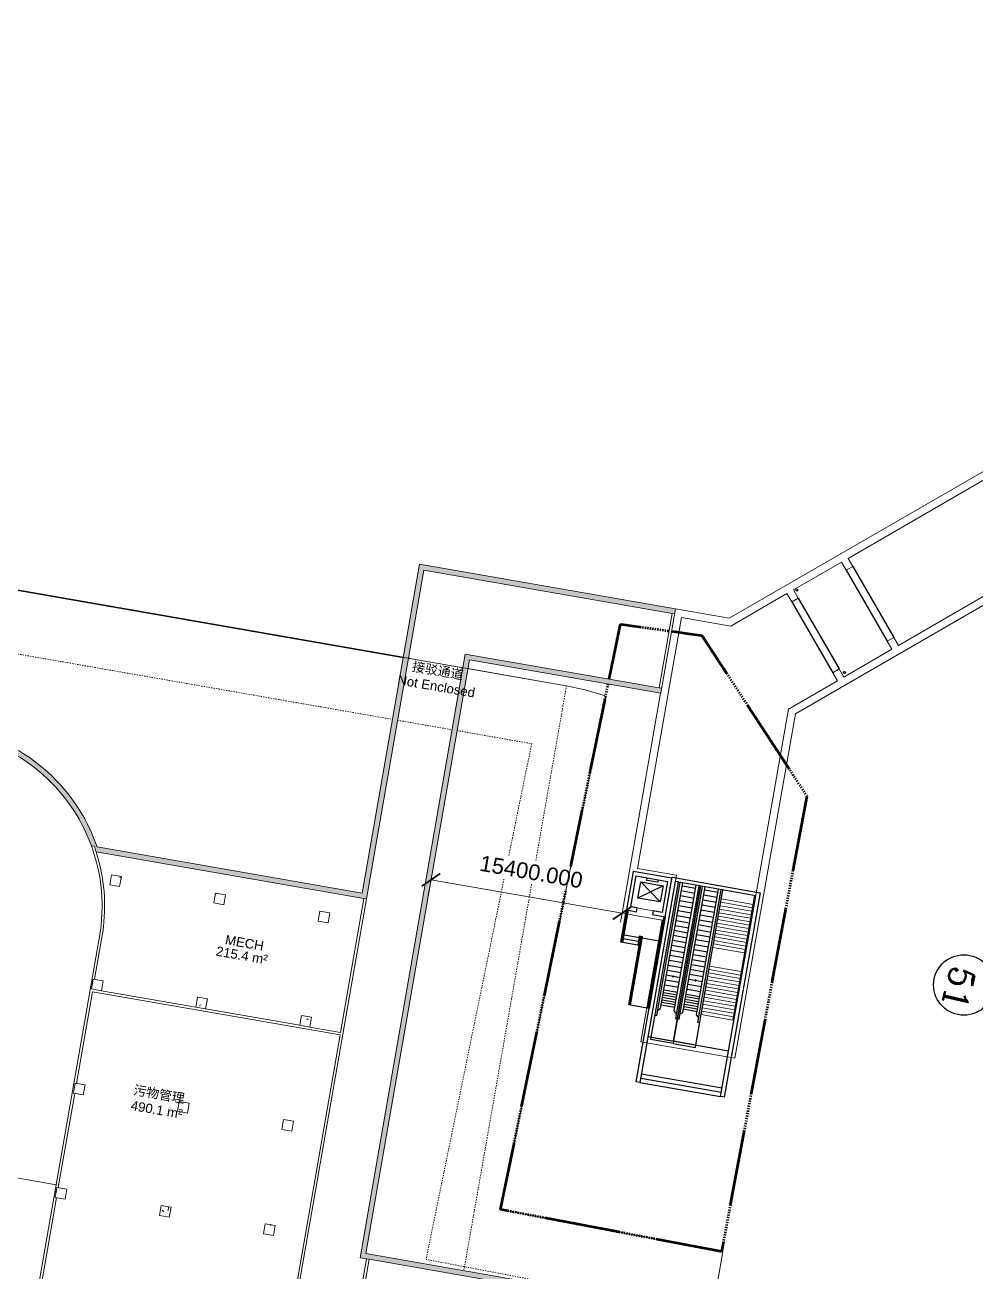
# Model space of a CAD drawing. Extents: x 274235 to 276654, y 142848 to 144425.
# Drawn here: x 276294.9 to 276370.4, y 143179.8 to 143278.9 of the extents above; entities that cross this region are included whole.
import ezdxf

# ---------------------------------------------------------------- set-up
doc = ezdxf.new("R2010")
doc.units = 0
doc.header["$LTSCALE"] = 1.5
for name, pattern in [('DASH', [0.35, 0.25, -0.1]), ('IMPORT-SITE-SETBACK$0$_ACM-G-DASHED _2_', [19.05, 12.7, -6.35]), ('IMPORT-SITE-SETBACK$0$_ACM-G-DIVIDE _2_', [31.75, 12.7, -6.35, 0, -6.35, 0, -6.35]), ('IMPORT-SITE-SETBACK$0$X5 _2_', [6, 4, -2]), ('IMPORT-X5 _3_', [6, 4, -2])]:
    doc.linetypes.add(name, pattern=pattern)
doc.layers.get('0').update_dxf_attribs({"linetype": 'CONTINUOUS', "lineweight": 0})
for name, color, linetype in [('00人防设备', 7, 'CONTINUOUS'), ('AXIS', 3, 'CONTINUOUS'), ('AXIS_TEXT', 7, 'CONTINUOUS'), ('BRF-给排水专业管线', 155, 'CONTINUOUS'), ('EVA', 230, 'CONTINUOUS'), ('JZ-STAIR', 41, 'CONTINUOUS'), ('JZ-建筑', 7, 'CONTINUOUS'), ('JZ-装修层', 71, 'CONTINUOUS'), ('使用层', 7, 'CONTINUOUS'), ('看线', 254, 'CONTINUOUS'), ('福明路站平面090922车站主体施工图归档原文件$0$08公共楼梯的', 7, 'CONTINUOUS'), ('结构墙柱', 140, 'CONTINUOUS')]:
    doc.layers.add(name, color=color, linetype=linetype)
for name, color, linetype, lineweight in [('1-楼梯', 41, 'CONTINUOUS', 9), ('1-车站轮廓', 140, 'DASH', 13), ('_ACM-A-ANNO-DIMS', 7, 'CONTINUOUS', 5), ('_ACM-A-ANNO-DIMS-500', 7, 'CONTINUOUS', 5), ('_ACM-A-ANNO-RMID', 4, 'CONTINUOUS', 18), ('_ACM-A-DETL', 7, 'CONTINUOUS', 5), ('_ACM-A-DETL-THIN', 2, 'CONTINUOUS', 5), ('_ACM-A-SITE-PROP-ESMT', 10, 'CONTINUOUS', 5), ('_ACM-A-WALL-FULL', 6, 'CONTINUOUS', 13), ('_ACM-A-WALL-PATT', 8, 'CONTINUOUS', 9), ('_ACM-S-STRU-CLOS', 5, 'CONTINUOUS', 5), ('SITE for basement_dwg', 8, 'CONTINUOUS', 5), ('SITE-SETBACK$0$_ACM-A-SITE-SETB-GREN', 7, 'IMPORT-SITE-SETBACK$0$_ACM-G-DIVIDE _2_', 18), ('SITE-SETBACK$0$_ACM-A-SITE-SETB-HIRS', 7, 'IMPORT-SITE-SETBACK$0$_ACM-G-DASHED _2_', 18), ('SITE-SETBACK$0$JZD', 250, 'CONTINUOUS', 5), ('SITE-SETBACK$0$T2006年到2024年报批数据汇总', 90, 'CONTINUOUS', 100)]:
    doc.layers.add(name, color=color, linetype=linetype, lineweight=lineweight)
doc.layers.add('T2006年到2024年报批数据汇总', color=7, linetype='CONTINUOUS', lineweight=60, true_color=0x0070ff)
doc.styles.add('Arial', font='arial.ttf', dxfattribs={"height": 750})
doc.styles.add('Arial_1', font='arial.ttf', dxfattribs={"height": 1250})
doc.styles.add('Complex', font='complex_.ttf', dxfattribs={"height": 1970.672969})
doc.styles.add('微软雅黑', font='')
doc.styles.get('微软雅黑').set_extended_font_data('微软雅黑')
doc.dimstyles.new('acm_Review_DIMS', dxfattribs={"dimscale": 304.8, "dimtxt": 1275.32425, "dimasz": 4.10105, "dimexe": 4.10105, "dimexo": 2.46063, "dimgap": 3.28084, "dimtad": 1, "dimdec": 3, "dimrnd": 0.001, "dimzin": 0, "dimdsep": 46, "dimtxsty": 'Arial_1', "dimblk1": 'OBLIQUE', "dimblk2": 'OBLIQUE', "dimsah": 1, "dimcen": 0.09, "dimaunit": 1, "dimadec": 4, "dimazin": 0, "dimtfac": 1, "dimtdec": 4, "dimtix": 1, "dimtmove": 0, "dimatfit": 3, "dimfxl": 1, "dimtvp": 1, "dimtfill": 1, "dimtolj": 1, "dimtzin": 0, "dimarcsym": 2})

# ---------------------------------------------------------------- blocks, each defined once
blk = doc.blocks.new('SITE for basement_dwg_YRYEEEE-3970908-B1_Working')
at = {"layer": '1-楼梯'}
for p, q in [((1583511, 575923), (1583511, 578473)), ((1583791, 575923), (1583791, 578473)), ((1584071, 575923), (1584071, 578473)), ((1584351, 575923), (1584351, 578473)), ((1584631, 575923), (1584631, 578473)), ((1584911, 575923), (1584911, 578473)), ((1585191, 575923), (1585191, 578473)), ((1585471, 575923), (1585471, 578473)), ((1585751, 575923), (1585751, 578473)), ((1586031, 575923), (1586031, 578473)), ((1586311, 575923), (1586311, 578473)), ((1586591, 575923), (1586591, 578473)), ((1586871, 575923), (1586871, 578473)), ((1587151, 575923), (1587151, 578473)), ((1587431, 575923), (1587431, 578473)), ((1588931, 575923), (1588931, 578473)), ((1589211, 575923), (1589211, 578473)), ((1589491, 575923), (1589491, 578473)), ((1589771, 575923), (1589771, 578473)), ((1590051, 575923), (1590051, 578473)), ((1590331, 575923), (1590331, 578473)), ((1590611, 575923), (1590611, 578473)), ((1590891, 575923), (1590891, 578473)), ((1591171, 575923), (1591171, 578473)), ((1591451, 575923), (1591451, 578473)), ((1591731, 575923), (1591731, 578473)), ((1592011, 575923), (1592011, 578473)), ((1592291, 575923), (1592291, 578473)), ((1592571, 575923), (1592571, 578473))]:
    blk.add_line(p, q, dxfattribs=at)
at = {"layer": '1-楼梯', "flags": 128}
blk.add_lwpolyline([(1592851, 575923), (1592851, 578473), (1582806, 578473)], dxfattribs=at)
at = {"layer": 'JZ-STAIR'}
for p, q in [((1598301, 572073), (1598301, 578573)), ((1598651, 572073), (1598651, 578573)), ((1599001, 572073), (1599001, 578573)), ((1595301, 575923), (1582801, 575923)), ((1583051, 574473), (1583051, 575573)), ((1583451, 574473), (1583451, 575573)), ((1583851, 574473), (1583851, 575573)), ((1584251, 574473), (1584251, 575573)), ((1584651, 574473), (1584651, 575573)), ((1585051, 574473), (1585051, 575573)), ((1585451, 574473), (1585451, 575573)), ((1585851, 574473), (1585851, 575573)), ((1586251, 574473), (1586251, 575573)), ((1586651, 574473), (1586651, 575573)), ((1587051, 574473), (1587051, 575573)), ((1587451, 574473), (1587451, 575573)), ((1587851, 574473), (1587851, 575573)), ((1588251, 574473), (1588251, 575573)), ((1588651, 574473), (1588651, 575573)), ((1589051, 574473), (1589051, 575573)), ((1589451, 574473), (1589451, 575573)), ((1589851, 574473), (1589851, 575573)), ((1590251, 574473), (1590251, 575573)), ((1590651, 574473), (1590651, 575573)), ((1591051, 574473), (1591051, 575573)), ((1591451, 574473), (1591451, 575573)), ((1591651, 574473), (1591651, 575573)), ((1591851, 574473), (1591851, 575573)), ((1592051, 574473), (1592051, 575573)), ((1592251, 574473), (1592251, 575573)), ((1592451, 574473), (1592451, 575573)), ((1592651, 574473), (1592651, 575573)), ((1583051, 573773), (1583051, 572673)), ((1583451, 573773), (1583451, 572673)), ((1583851, 573773), (1583851, 572673)), ((1584251, 573773), (1584251, 572673)), ((1584651, 573773), (1584651, 572673)), ((1585051, 573773), (1585051, 572673)), ((1585451, 573773), (1585451, 572673)), ((1585851, 573773), (1585851, 572673)), ((1586251, 573773), (1586251, 572673)), ((1586651, 573773), (1586651, 572673)), ((1587051, 573773), (1587051, 572673)), ((1587451, 573773), (1587451, 572673)), ((1587851, 573773), (1587851, 572673)), ((1588251, 573773), (1588251, 572673)), ((1588651, 573773), (1588651, 572673)), ((1589051, 573773), (1589051, 572673)), ((1589451, 573773), (1589451, 572673)), ((1589851, 573773), (1589851, 572673)), ((1590251, 573773), (1590251, 572673)), ((1590651, 573773), (1590651, 572673)), ((1591051, 573773), (1591051, 572673)), ((1591451, 573773), (1591451, 572673)), ((1591651, 573773), (1591651, 572673)), ((1591851, 573773), (1591851, 572673)), ((1592051, 573773), (1592051, 572673)), ((1592251, 573773), (1592251, 572673)), ((1592451, 573773), (1592451, 572673)), ((1592651, 573773), (1592651, 572673)), ((1595301, 572323), (1582801, 572323))]:
    blk.add_line(p, q, dxfattribs=at)
at = {"layer": 'JZ-STAIR', "flags": 128}
for points in [[(1593518, 575923), (1593518, 575766), (1582801, 575766)], [(1593089, 575766), (1592929, 575573), (1582801, 575573)], [(1593089, 574280), (1592929, 574473), (1582801, 574473)], [(1582801, 573966), (1593518, 573966), (1593518, 574123), (1593518, 574280), (1582801, 574280)], [(1593089, 573966), (1592929, 573773), (1582801, 573773)], [(1593089, 572480), (1592929, 572673), (1582801, 572673)], [(1593518, 572323), (1593518, 572480), (1582801, 572480)]]:
    blk.add_lwpolyline(points, dxfattribs=at)
for points in [[(1595501, 575923), (1595301, 575923), (1595301, 574123), (1595501, 574123)], [(1582801, 574123), (1595301, 574123)], [(1595501, 572323), (1595301, 572323), (1595301, 574123), (1595501, 574123)]]:
    blk.add_lwpolyline(points, close=True, dxfattribs=at)
at = {"layer": 'JZ-STAIR'}
for centre in [(1590251, 575023), (1590251, 573223)]:
    blk.add_circle(centre, 52.9, dxfattribs=at)
at = {"layer": '结构墙柱'}
blk.add_line((1595301, 572073), (1595301, 578573), dxfattribs=at)
at = {"layer": '结构墙柱', "flags": 128}
blk.add_lwpolyline([(1599001, 571773), (1582501, 571773), (1582501, 578873), (1599001, 578873), (1599001, 578573), (1582801, 578573), (1582801, 572073), (1599001, 572073)], close=True, dxfattribs=at)
blk = doc.blocks.new('SITE for basement_dwg_JGTTYUYI-3970909-B1_Working')
at = {"color": 250, "lineweight": 5}
blk.add_line((5086595, -3409770), (5086166, -3403284), dxfattribs=at)
at = {"layer": '00人防设备'}
blk.add_line((5055191, -3401771), (5055202, -3401759), dxfattribs=at)
at = {"layer": '1-车站轮廓', "linetype": 'Continuous', "flags": 128}
for points in [[(5036852, -3382337), (5051698, -3397826), (5051157, -3398345), (5051572, -3398778), (5052113, -3398259), (5055158, -3401436), (5054617, -3401955), (5055032, -3402388), (5055573, -3401869), (5058673, -3405103), (5086166, -3403284), (5086595, -3409770), (5073611, -3410629), (5073817, -3413752), (5053636, -3415087), (5053374, -3411136), (5049798, -3407405), (5050339, -3406886), (5049924, -3406453), (5049383, -3406972), (5046338, -3403795), (5046879, -3403276), (5046464, -3402843), (5045923, -3403362), (5033780, -3390693)], [(5059862, -3415277), (5077549, -3414106), (5077336, -3410884), (5087127, -3410236), (5086625, -3402653), (5058913, -3404486), (5037452, -3382096), (5037452, -3371806), (5055652, -3371806), (5055652, -3375656), (5077652, -3375656), (5077652, -3373195)], [(5037452, -3371806), (5037452, -3382096), (5055799, -3401237)], [(5033843, -3391626), (5052790, -3411394), (5053077, -3415726)], [(5033843, -3391626), (5048949, -3407387), (5052790, -3411394), (5053077, -3415726)], [(5059862, -3415277), (5077549, -3414106), (5077336, -3410884), (5087127, -3410236), (5086625, -3402653), (5058913, -3404486), (5055591, -3401021)]]:
    blk.add_lwpolyline(points, dxfattribs=at)
blk.add_lwpolyline([(5076743, -3411023), (5074249, -3411188), (5074416, -3413712), (5076910, -3413547)], close=True, dxfattribs=at)
at = {"layer": 'AXIS'}
blk.add_circle((5076652, -3386384), 2400, dxfattribs=at)
at = {"layer": 'BRF-给排水专业管线'}
for centre in [(5054797, -3401493), (5049346, -3406717)]:
    blk.add_circle(centre, 80, dxfattribs=at)
at = {"layer": 'JZ-建筑', "flags": 128}
for points in [[(5089838, -3402741), (5089858, -3403040), (5073693, -3404109), (5074122, -3410595), (5090287, -3409526), (5090307, -3409825), (5073843, -3410914), (5073374, -3403830)], [(5077176, -3413014), (5076876, -3413034), (5076910, -3413548), (5074416, -3413713), (5074249, -3411188), (5076743, -3411023), (5076791, -3411737), (5077090, -3411717), (5077023, -3410704), (5073930, -3410909), (5074136, -3414032), (5077230, -3413827)]]:
    blk.add_lwpolyline(points, close=True, dxfattribs=at)
at = {"layer": 'JZ-装修层'}
for p, q in [((5077027, -3410764), (5084411, -3410275)), ((5077031, -3410824), (5084415, -3410335)), ((5077221, -3413693), (5079815, -3413521)), ((5077225, -3413762), (5079820, -3413591))]:
    blk.add_line(p, q, dxfattribs=at)
at = {"layer": 'JZ-装修层', "flags": 128}
for points in [[(5084506, -3411712), (5078998, -3412077), (5079015, -3412341), (5079734, -3412294)], [(5084510, -3411777), (5079062, -3412138), (5079071, -3412267), (5079729, -3412224)]]:
    blk.add_lwpolyline(points, dxfattribs=at)
at = {"layer": '使用层'}
blk.add_line((5077076, -3413021), (5077058, -3413022), dxfattribs=at)
at = {"layer": '看线'}
for p, q in [((5046464, -3402843), (5051157, -3398345)), ((5046879, -3403276), (5051572, -3398778)), ((5049924, -3406453), (5054617, -3401955)), ((5050339, -3406886), (5055032, -3402388)), ((5079027, -3410692), (5079225, -3413695)), ((5079426, -3412179), (5079525, -3413675))]:
    blk.add_line(p, q, dxfattribs=at)
at = {"layer": '看线', "flags": 128}
for points in [[(5077023, -3410704), (5084407, -3410216), (5084514, -3411842), (5079126, -3412198)], [(5079725, -3412159), (5079824, -3413656), (5077230, -3413827)]]:
    blk.add_lwpolyline(points, dxfattribs=at)
at = {"layer": '福明路站平面090922车站主体施工图归档原文件$0$08公共楼梯的'}
blk.add_line((5074795, -3413255), (5075966, -3411368), dxfattribs=at)
at = {"layer": '福明路站平面090922车站主体施工图归档原文件$0$08公共楼梯的', "flags": 128}
blk.add_lwpolyline([(5074302, -3411936), (5074501, -3411922), (5074564, -3412820), (5074365, -3412834)], close=True, dxfattribs=at)
blk.add_lwpolyline([(5074669, -3411459), (5075966, -3411368), (5076092, -3413164), (5074795, -3413255), (5074669, -3411459), (5076092, -3413164)], dxfattribs=at)
at = {"rotation": 3.785343813347837}
blk.add_blockref('SITE for basement_dwg_YRYEEEE-3970908-B1_Working', (3532542, -4085914), dxfattribs=at)
at = {"layer": 'AXIS_TEXT', "color": 7, "insert": (5075291, -3385733), "char_height": 1970.7, "width": 3933.67, "attachment_point": 1, "line_spacing_factor": 1.141342, "style": 'Complex'}
blk.add_mtext('51', dxfattribs=at)
blk = doc.blocks.new('SITE for basement_dwg_A$C2A366C87-3970910-B1_Working')
at = {"layer": 'T2006年到2024年报批数据汇总', "linetype": 'IMPORT-X5 _3_', "flags": 128}
for points in [[(248.73, 333.09), (249.623, 337.451), (253.479, 336.917)], [(253.678, 336.89), (256.095, 336.555), (264.414, 323.799)], [(264.414, 323.799), (257.648, 287.622), (240.101, 290.97), (248.649, 332.698)]]:
    blk.add_lwpolyline(points, dxfattribs=at)
at = {"xscale": 0.001, "yscale": 0.001, "zscale": 0.001, "rotation": 256.2583456811273}
blk.add_blockref('SITE for basement_dwg_JGTTYUYI-3970909-B1_Working', (4772.274, 4435.724), dxfattribs=at)
blk = doc.blocks.new('SITE for basement_dwg-3947335-B1_Working')
at = {"layer": 'EVA'}
for p, q in [((436463, 262688), (436371, 262688)), ((436371, 262688), (436463, 262688))]:
    blk.add_line(p, q, dxfattribs=at)
at = {"layer": 'EVA', "flags": 128}
blk.add_lwpolyline([(435971, 262688), (143597, 262688), (435971, 262688)], dxfattribs=at)
at = {"layer": 'SITE-SETBACK$0$_ACM-A-SITE-SETB-GREN'}
blk.add_line((449122, 262687), (449070, 215525), dxfattribs=at)
at = {"layer": 'SITE-SETBACK$0$_ACM-A-SITE-SETB-HIRS'}
for p, q in [((148745, 257688), (435971, 257688)), ((436371, 257688), (440771, 257688))]:
    blk.add_line(p, q, dxfattribs=at)
at = {"layer": 'SITE-SETBACK$0$_ACM-A-SITE-SETB-HIRS', "flags": 128}
blk.add_lwpolyline([(441171, 257688), (447193, 257688), (445964, 215892), (464070, 215604), (464034, 183857), (464946, 136400), (467077, 81763), (463911, 41559), (467261, -31569), (445510, -54465), (417944, -54618), (414626, -54621), (411318, -54596), (408012, -54543), (404706, -54460), (401399, -54349), (398094, -54210), (394792, -54041), (391491, -53843), (388192, -53617), (384893, -53362), (381598, -53079), (378306, -52767), (375017, -52425), (371729, -52056), (368447, -51659), (365167, -51232), (361891, -50777), (358620, -50293), (355353, -49781), (352089, -49240), (348831, -48672), (345578, -48074), (342330, -47449), (339089, -46796), (335852, -46114), (332622, -45404), (329398, -44666), (326181, -43899), (322970, -43105), (320011, -42346), (292145, -31836), (279304, -27260), (276912, -26407), (227559, -8820), (178459, 5903), (177562, 21093), (169095, 20113), (166988, 17822), (159511, 52445), (159728, 58960), (160004, 60492), (159400, 67475), (158242, 76922), (156377, 88374), (154069, 96126), (153228, 103623), (148745, 257688)], dxfattribs=at)
at = {"layer": 'SITE-SETBACK$0$JZD'}
for p, q in [((143597, 262688), (435971, 262688)), ((436371, 262688), (440771, 262688))]:
    blk.add_line(p, q, dxfattribs=at)
at = {"layer": 'SITE-SETBACK$0$JZD', "flags": 128}
blk.add_lwpolyline([(441171, 262688), (449098, 262688), (450648, 262628), (452190, 262447), (452335, 262419), (451111, 220810), (469075, 220525), (469034, 183902), (469944, 136546)], dxfattribs=at)
at = {"layer": 'SITE-SETBACK$0$T2006年到2024年报批数据汇总', "linetype": 'IMPORT-SITE-SETBACK$0$X5 _2_', "flags": 128}
for points in [[(456598, 268388), (459037, 268473), (469425, 257334)], [(452375, 263794), (452506, 268244), (456398, 268381)], [(469425, 257334), (468975, 220526), (451111, 220810), (452363, 263394)]]:
    blk.add_lwpolyline(points, dxfattribs=at)
at = {"xscale": 999.9999999999999, "yscale": 999.9999999999999, "zscale": 999.9999999999999, "rotation": 9.892455312898214}
blk.add_blockref('SITE for basement_dwg_A$C2A366C87-3970910-B1_Working', (264569, -107075), dxfattribs=at)
blk = doc.blocks.new('M_Concrete-Rectangular-Column - 800 x 800mm-V732-B1_Working')
at = {"layer": '_ACM-A-DETL', "color": 250}
for p, q in [((400, 400), (-400, 400)), ((-400, 400), (-400, -400)), ((400, -400), (400, 400)), ((-400, -400), (400, -400))]:
    blk.add_line(p, q, dxfattribs=at)
blk = doc.blocks.new('M_Concrete-Rectangular-Column - 800 x 800mm-V733-B1_Working')
at = {"layer": '_ACM-S-STRU-CLOS'}
h = blk.add_hatch(dxfattribs=at)
h.set_pattern_fill('FP_460', color=256, style=0, pattern_type=2)
h.set_pattern_definition([(50, (-1042204, -806004.6), (3643.682, -318.781), [381, -4191]), (355, (-1042204, -806004.6), (-704.856, 3821.136), [304.8, -3352.8]), (100.451, (-1041900.5, -806031), (2938.852, 3502.332), [323.8, -3561.801]), (46.184, (-1042204, -804988.6), (5421.582, -840.855), [571.5, -6286.5]), (96.636, (-1041752.3, -805058.6), (4748.051, 4948.551), [485.7, -5342.702]), (351.184, (-1042204, -804988.6), (4748.1, 4948.506), [457.2, -5029.2]), (21, (-1041696, -805242.6), (3032.288, -2045.3045), [381, -4191]), (326, (-1041696, -805242.6), (1236.042, 3683.762), [304.8, -3352.8]), (71.451, (-1041443.4, -805413), (4268.3425, 1638.425), [323.8, -3561.801]), (37.5, (-1042204.1, -806004.6), (61.7721, 1691.1008), [167.64, -3144.52, 167.64, -6601.46]), (37.5, (-1042204.1, -806004.6), (61.7721, 1691.1008), [-3479.8, -3235.96, 167.64, -3197.86]), (7.5, (-1042204.1, -806004.6), (1336.3933, 2003.6115), [167.64, -1772.92, 167.64, -4351.02]), (7.5, (-1042204.1, -806004.6), (1336.3933, 2003.6115), [-2108.2, -3068.32, 167.64, -1115.06]), (327.5, (-1043337, -806004.6), (2711.8178, -114.5786), [167.64, -1102.36, -9220.2]), (327.5, (-1043337, -806004.6), (2711.8178, -114.5786), [-1270, 167.64, -3794.76, -5257.8]), (327.5, (-1043337, -806004.6), (2711.8178, -114.5786), [-5232.4, 167.64, -5090.16]), (317.5, (-1043845, -806004.6), (2962.5856, 508.5334), [167.64, -1483.36, -6365.24]), (317.5, (-1043845, -806004.6), (2962.5856, 508.5334), [-1651, 167.64, -2463.8, -3733.8]), (317.5, (-1043845, -806004.6), (2962.5856, 508.5334), [-4282.44, 167.64, -3566.16])])
h.paths.add_polyline_path([(400, -400), (400, 400), (-400, 400), (-400, -400)])
at = {"layer": '_ACM-A-DETL', "color": 250}
for p, q in [((400, 400), (-400, 400)), ((-400, 400), (-400, -400)), ((400, -400), (400, 400)), ((-400, -400), (400, -400))]:
    blk.add_line(p, q, dxfattribs=at)
blk = doc.blocks.new('M_Concrete-Rectangular-Column - 800 x 800mm-V734-B1_Working')
at = {"layer": '_ACM-S-STRU-CLOS'}
h = blk.add_hatch(dxfattribs=at)
h.set_pattern_fill('FP_461', color=256, style=0, pattern_type=2)
h.set_pattern_definition([(50, (-1050604, -806004.6), (3643.682, -318.781), [381, -4191]), (355, (-1050604, -806004.6), (-704.856, 3821.136), [304.8, -3352.8]), (100.451, (-1050300.5, -806031), (2938.852, 3502.332), [323.8, -3561.801]), (46.184, (-1050604, -804988.6), (5421.582, -840.855), [571.5, -6286.5]), (96.636, (-1050152.3, -805058.6), (4748.051, 4948.551), [485.7, -5342.702]), (351.184, (-1050604, -804988.6), (4748.1, 4948.506), [457.2, -5029.2]), (21, (-1050096, -805242.6), (3032.288, -2045.3045), [381, -4191]), (326, (-1050096, -805242.6), (1236.042, 3683.762), [304.8, -3352.8]), (71.451, (-1049843.4, -805413), (4268.3425, 1638.425), [323.8, -3561.801]), (37.5, (-1050604.1, -806004.6), (61.7721, 1691.1008), [167.64, -3144.52, 167.64, -6601.46]), (37.5, (-1050604.1, -806004.6), (61.7721, 1691.1008), [-3479.8, -3235.96, 167.64, -3197.86]), (7.5, (-1050604.1, -806004.6), (1336.3933, 2003.6115), [167.64, -1772.92, 167.64, -4351.02]), (7.5, (-1050604.1, -806004.6), (1336.3933, 2003.6115), [-2108.2, -3068.32, 167.64, -1115.06]), (327.5, (-1051737, -806004.6), (2711.8178, -114.5786), [167.64, -1102.36, -9220.2]), (327.5, (-1051737, -806004.6), (2711.8178, -114.5786), [-1270, 167.64, -3794.76, -5257.8]), (327.5, (-1051737, -806004.6), (2711.8178, -114.5786), [-5232.4, 167.64, -5090.16]), (317.5, (-1052245, -806004.6), (2962.5856, 508.5334), [167.64, -1483.36, -6365.24]), (317.5, (-1052245, -806004.6), (2962.5856, 508.5334), [-1651, 167.64, -2463.8, -3733.8]), (317.5, (-1052245, -806004.6), (2962.5856, 508.5334), [-4282.44, 167.64, -3566.16])])
h.paths.add_polyline_path([(400, -400), (400, 400), (-400, 400), (-400, -400)])
at = {"layer": '_ACM-A-DETL', "color": 250}
for p, q in [((400, 400), (-400, 400)), ((-400, 400), (-400, -400)), ((400, -400), (400, 400)), ((-400, -400), (400, -400))]:
    blk.add_line(p, q, dxfattribs=at)
blk = doc.blocks.new('M_Concrete-Rectangular-Column - 800 x 800mm-V735-B1_Working')
at = {"layer": '_ACM-S-STRU-CLOS'}
h = blk.add_hatch(dxfattribs=at)
h.set_pattern_fill('FP_462', color=256, style=0, pattern_type=2)
h.set_pattern_definition([(50, (-1033804, -797604.6), (3643.682, -318.781), [381, -4191]), (355, (-1033804, -797604.6), (-704.856, 3821.136), [304.8, -3352.8]), (100.451, (-1033500.5, -797631), (2938.852, 3502.332), [323.8, -3561.801]), (46.184, (-1033804, -796588.6), (5421.582, -840.855), [571.5, -6286.5]), (96.636, (-1033352.3, -796658.6), (4748.051, 4948.551), [485.7, -5342.702]), (351.184, (-1033804, -796588.6), (4748.1, 4948.506), [457.2, -5029.2]), (21, (-1033296, -796842.6), (3032.288, -2045.3045), [381, -4191]), (326, (-1033296, -796842.6), (1236.042, 3683.762), [304.8, -3352.8]), (71.451, (-1033043.4, -797013), (4268.3425, 1638.425), [323.8, -3561.801]), (37.5, (-1033804.1, -797604.6), (61.772, 1691.1008), [167.64, -3144.52, 167.64, -6601.46]), (37.5, (-1033804.1, -797604.6), (61.772, 1691.1008), [-3479.8, -3235.96, 167.64, -3197.86]), (7.5, (-1033804.1, -797604.6), (1336.3933, 2003.6115), [167.64, -1772.92, 167.64, -4351.02]), (7.5, (-1033804.1, -797604.6), (1336.3933, 2003.6115), [-2108.2, -3068.32, 167.64, -1115.06]), (327.5, (-1034937, -797604.6), (2711.8178, -114.5786), [167.64, -1102.36, -9220.2]), (327.5, (-1034937, -797604.6), (2711.8178, -114.5786), [-1270, 167.64, -3794.76, -5257.8]), (327.5, (-1034937, -797604.6), (2711.8178, -114.5786), [-5232.4, 167.64, -5090.16]), (317.5, (-1035445, -797604.6), (2962.5856, 508.5334), [167.64, -1483.36, -6365.24]), (317.5, (-1035445, -797604.6), (2962.5856, 508.5334), [-1651, 167.64, -2463.8, -3733.8]), (317.5, (-1035445, -797604.6), (2962.5856, 508.5334), [-4282.44, 167.64, -3566.16])])
h.paths.add_polyline_path([(400, -400), (400, 400), (-400, 400), (-400, -400)])
at = {"layer": '_ACM-A-DETL', "color": 250}
for p, q in [((400, 400), (-400, 400)), ((-400, 400), (-400, -400)), ((400, -400), (400, 400)), ((-400, -400), (400, -400))]:
    blk.add_line(p, q, dxfattribs=at)
blk = doc.blocks.new('M_Concrete-Rectangular-Column - 800 x 800mm-V736-B1_Working')
at = {"layer": '_ACM-A-DETL', "color": 250}
for p, q in [((400, 400), (-400, 400)), ((-400, 400), (-400, -400)), ((400, -400), (400, 400)), ((-400, -400), (400, -400))]:
    blk.add_line(p, q, dxfattribs=at)
blk = doc.blocks.new('M_Concrete-Rectangular-Column - 800 x 800mm-V737-B1_Working')
at = {"layer": '_ACM-A-DETL', "color": 250}
for p, q in [((400, 400), (-400, 400)), ((-400, 400), (-400, -400)), ((400, -400), (400, 400)), ((-400, -400), (400, -400))]:
    blk.add_line(p, q, dxfattribs=at)
blk = doc.blocks.new('M_Concrete-Rectangular-Column - 800 x 800mm-V738-B1_Working')
at = {"layer": '_ACM-S-STRU-CLOS'}
h = blk.add_hatch(dxfattribs=at)
h.set_pattern_fill('FP_463', color=256, style=0, pattern_type=2)
h.set_pattern_definition([(50, (-1033804, -789204.6), (3643.682, -318.781), [381, -4191]), (355, (-1033804, -789204.6), (-704.856, 3821.136), [304.8, -3352.8]), (100.451, (-1033500.5, -789231), (2938.852, 3502.332), [323.8, -3561.801]), (46.184, (-1033804, -788188.6), (5421.582, -840.855), [571.5, -6286.5]), (96.636, (-1033352.3, -788258.6), (4748.051, 4948.551), [485.7, -5342.702]), (351.184, (-1033804, -788188.6), (4748.1, 4948.506), [457.2, -5029.2]), (21, (-1033296, -788442.6), (3032.288, -2045.3045), [381, -4191]), (326, (-1033296, -788442.6), (1236.042, 3683.762), [304.8, -3352.8]), (71.451, (-1033043.4, -788613), (4268.3425, 1638.425), [323.8, -3561.801]), (37.5, (-1033804.1, -789204.6), (61.772, 1691.1008), [167.64, -3144.52, 167.64, -6601.46]), (37.5, (-1033804.1, -789204.6), (61.772, 1691.1008), [-3479.8, -3235.96, 167.64, -3197.86]), (7.5, (-1033804.1, -789204.6), (1336.3933, 2003.6115), [167.64, -1772.92, 167.64, -4351.02]), (7.5, (-1033804.1, -789204.6), (1336.3933, 2003.6115), [-2108.2, -3068.32, 167.64, -1115.06]), (327.5, (-1034937, -789204.6), (2711.8178, -114.5786), [167.64, -1102.36, -9220.2]), (327.5, (-1034937, -789204.6), (2711.8178, -114.5786), [-1270, 167.64, -3794.76, -5257.8]), (327.5, (-1034937, -789204.6), (2711.8178, -114.5786), [-5232.4, 167.64, -5090.16]), (317.5, (-1035445, -789204.6), (2962.5856, 508.5334), [167.64, -1483.36, -6365.24]), (317.5, (-1035445, -789204.6), (2962.5856, 508.5334), [-1651, 167.64, -2463.8, -3733.8]), (317.5, (-1035445, -789204.6), (2962.5856, 508.5334), [-4282.44, 167.64, -3566.16])])
h.paths.add_polyline_path([(400, -400), (400, 400), (-400, 400), (-400, -400)])
at = {"layer": '_ACM-A-DETL', "color": 250}
for p, q in [((400, 400), (-400, 400)), ((-400, 400), (-400, -400)), ((400, -400), (400, 400)), ((-400, -400), (400, -400))]:
    blk.add_line(p, q, dxfattribs=at)
blk = doc.blocks.new('M_Concrete-Rectangular-Column - 800 x 800mm-V739-B1_Working')
at = {"layer": '_ACM-S-STRU-CLOS'}
h = blk.add_hatch(dxfattribs=at)
h.set_pattern_fill('FP_464', color=256, style=0, pattern_type=2)
h.set_pattern_definition([(50, (-1042204, -789204.6), (3643.682, -318.781), [381, -4191]), (355, (-1042204, -789204.6), (-704.856, 3821.136), [304.8, -3352.8]), (100.451, (-1041900.5, -789231), (2938.852, 3502.332), [323.8, -3561.801]), (46.184, (-1042204, -788188.6), (5421.582, -840.855), [571.5, -6286.5]), (96.636, (-1041752.3, -788258.6), (4748.051, 4948.551), [485.7, -5342.702]), (351.184, (-1042204, -788188.6), (4748.1, 4948.506), [457.2, -5029.2]), (21, (-1041696, -788442.6), (3032.288, -2045.3045), [381, -4191]), (326, (-1041696, -788442.6), (1236.042, 3683.762), [304.8, -3352.8]), (71.451, (-1041443.4, -788613), (4268.3425, 1638.425), [323.8, -3561.801]), (37.5, (-1042204.1, -789204.6), (61.7721, 1691.1008), [167.64, -3144.52, 167.64, -6601.46]), (37.5, (-1042204.1, -789204.6), (61.7721, 1691.1008), [-3479.8, -3235.96, 167.64, -3197.86]), (7.5, (-1042204.1, -789204.6), (1336.3933, 2003.6115), [167.64, -1772.92, 167.64, -4351.02]), (7.5, (-1042204.1, -789204.6), (1336.3933, 2003.6115), [-2108.2, -3068.32, 167.64, -1115.06]), (327.5, (-1043337, -789204.6), (2711.8178, -114.5786), [167.64, -1102.36, -9220.2]), (327.5, (-1043337, -789204.6), (2711.8178, -114.5786), [-1270, 167.64, -3794.76, -5257.8]), (327.5, (-1043337, -789204.6), (2711.8178, -114.5786), [-5232.4, 167.64, -5090.16]), (317.5, (-1043845, -789204.6), (2962.5856, 508.5334), [167.64, -1483.36, -6365.24]), (317.5, (-1043845, -789204.6), (2962.5856, 508.5334), [-1651, 167.64, -2463.8, -3733.8]), (317.5, (-1043845, -789204.6), (2962.5856, 508.5334), [-4282.44, 167.64, -3566.16])])
h.paths.add_polyline_path([(400, -400), (400, 400), (-400, 400), (-400, -400)])
at = {"layer": '_ACM-A-DETL', "color": 250}
for p, q in [((400, 400), (-400, 400)), ((-400, 400), (-400, -400)), ((400, -400), (400, 400)), ((-400, -400), (400, -400))]:
    blk.add_line(p, q, dxfattribs=at)
blk = doc.blocks.new('M_Concrete-Rectangular-Column - 800 x 800mm-V740-B1_Working')
at = {"layer": '_ACM-S-STRU-CLOS'}
h = blk.add_hatch(dxfattribs=at)
h.set_pattern_fill('FP_465', color=256, style=0, pattern_type=2)
h.set_pattern_definition([(50, (-1050604, -789204.6), (3643.682, -318.781), [381, -4191]), (355, (-1050604, -789204.6), (-704.856, 3821.136), [304.8, -3352.8]), (100.451, (-1050300.5, -789231), (2938.852, 3502.332), [323.8, -3561.801]), (46.184, (-1050604, -788188.6), (5421.582, -840.855), [571.5, -6286.5]), (96.636, (-1050152.3, -788258.6), (4748.051, 4948.551), [485.7, -5342.702]), (351.184, (-1050604, -788188.6), (4748.1, 4948.506), [457.2, -5029.2]), (21, (-1050096, -788442.6), (3032.288, -2045.3045), [381, -4191]), (326, (-1050096, -788442.6), (1236.042, 3683.762), [304.8, -3352.8]), (71.451, (-1049843.4, -788613), (4268.3425, 1638.425), [323.8, -3561.801]), (37.5, (-1050604.1, -789204.6), (61.7721, 1691.1008), [167.64, -3144.52, 167.64, -6601.46]), (37.5, (-1050604.1, -789204.6), (61.7721, 1691.1008), [-3479.8, -3235.96, 167.64, -3197.86]), (7.5, (-1050604.1, -789204.6), (1336.3933, 2003.6115), [167.64, -1772.92, 167.64, -4351.02]), (7.5, (-1050604.1, -789204.6), (1336.3933, 2003.6115), [-2108.2, -3068.32, 167.64, -1115.06]), (327.5, (-1051737, -789204.6), (2711.8178, -114.5786), [167.64, -1102.36, -9220.2]), (327.5, (-1051737, -789204.6), (2711.8178, -114.5786), [-1270, 167.64, -3794.76, -5257.8]), (327.5, (-1051737, -789204.6), (2711.8178, -114.5786), [-5232.4, 167.64, -5090.16]), (317.5, (-1052245, -789204.6), (2962.5856, 508.5334), [167.64, -1483.36, -6365.24]), (317.5, (-1052245, -789204.6), (2962.5856, 508.5334), [-1651, 167.64, -2463.8, -3733.8]), (317.5, (-1052245, -789204.6), (2962.5856, 508.5334), [-4282.44, 167.64, -3566.16])])
h.paths.add_polyline_path([(400, -400), (400, 400), (-400, 400), (-400, -400)])
at = {"layer": '_ACM-A-DETL', "color": 250}
for p, q in [((400, 400), (-400, 400)), ((-400, 400), (-400, -400)), ((400, -400), (400, 400)), ((-400, -400), (400, -400))]:
    blk.add_line(p, q, dxfattribs=at)
blk = doc.blocks.new('M_Concrete-Rectangular-Column - 800 x 800mm-V741-B1_Working')
at = {"layer": '_ACM-S-STRU-CLOS'}
h = blk.add_hatch(dxfattribs=at)
h.set_pattern_fill('FP_466', color=256, style=0, pattern_type=2)
h.set_pattern_definition([(50, (-1033804, -814404.6), (3643.682, -318.781), [381, -4191]), (355, (-1033804, -814404.6), (-704.856, 3821.136), [304.8, -3352.8]), (100.451, (-1033500.5, -814431), (2938.852, 3502.332), [323.8, -3561.801]), (46.184, (-1033804, -813388.6), (5421.582, -840.855), [571.5, -6286.5]), (96.636, (-1033352.3, -813458.6), (4748.051, 4948.551), [485.7, -5342.702]), (351.184, (-1033804, -813388.6), (4748.1, 4948.506), [457.2, -5029.2]), (21, (-1033296, -813642.6), (3032.288, -2045.3045), [381, -4191]), (326, (-1033296, -813642.6), (1236.042, 3683.762), [304.8, -3352.8]), (71.451, (-1033043.4, -813813), (4268.3425, 1638.425), [323.8, -3561.801]), (37.5, (-1033804.1, -814404.6), (61.7721, 1691.1008), [167.64, -3144.52, 167.64, -6601.46]), (37.5, (-1033804.1, -814404.6), (61.7721, 1691.1008), [-3479.8, -3235.96, 167.64, -3197.86]), (7.5, (-1033804.1, -814404.6), (1336.3933, 2003.6115), [167.64, -1772.92, 167.64, -4351.02]), (7.5, (-1033804.1, -814404.6), (1336.3933, 2003.6115), [-2108.2, -3068.32, 167.64, -1115.06]), (327.5, (-1034937, -814404.6), (2711.8178, -114.5786), [167.64, -1102.36, -9220.2]), (327.5, (-1034937, -814404.6), (2711.8178, -114.5786), [-1270, 167.64, -3794.76, -5257.8]), (327.5, (-1034937, -814404.6), (2711.8178, -114.5786), [-5232.4, 167.64, -5090.16]), (317.5, (-1035445, -814404.6), (2962.5856, 508.5334), [167.64, -1483.36, -6365.24]), (317.5, (-1035445, -814404.6), (2962.5856, 508.5334), [-1651, 167.64, -2463.8, -3733.8]), (317.5, (-1035445, -814404.6), (2962.5856, 508.5334), [-4282.44, 167.64, -3566.16])])
h.paths.add_polyline_path([(400, -400), (400, 400), (-400, 400), (-400, -400)])
at = {"layer": '_ACM-A-DETL', "color": 250}
for p, q in [((400, 400), (-400, 400)), ((-400, 400), (-400, -400)), ((400, -400), (400, 400)), ((-400, -400), (400, -400))]:
    blk.add_line(p, q, dxfattribs=at)
blk = doc.blocks.new('M_Concrete-Rectangular-Column - 800 x 800mm-V742-B1_Working')
at = {"layer": '_ACM-A-DETL', "color": 250}
for p, q in [((400, 400), (-400, 400)), ((-400, 400), (-400, -400)), ((400, -400), (400, 400)), ((-400, -400), (400, -400))]:
    blk.add_line(p, q, dxfattribs=at)
blk = doc.blocks.new('M_Concrete-Rectangular-Column - 800 x 800mm-V743-B1_Working')
at = {"layer": '_ACM-S-STRU-CLOS'}
h = blk.add_hatch(dxfattribs=at)
h.set_pattern_fill('FP_467', color=256, style=0, pattern_type=2)
h.set_pattern_definition([(50, (-1050604, -814404.6), (3643.682, -318.781), [381, -4191]), (355, (-1050604, -814404.6), (-704.856, 3821.136), [304.8, -3352.8]), (100.451, (-1050300.5, -814431), (2938.852, 3502.332), [323.8, -3561.801]), (46.184, (-1050604, -813388.6), (5421.582, -840.855), [571.5, -6286.5]), (96.636, (-1050152.3, -813458.6), (4748.051, 4948.551), [485.7, -5342.702]), (351.184, (-1050604, -813388.6), (4748.1, 4948.506), [457.2, -5029.2]), (21, (-1050096, -813642.6), (3032.288, -2045.3045), [381, -4191]), (326, (-1050096, -813642.6), (1236.042, 3683.762), [304.8, -3352.8]), (71.451, (-1049843.4, -813813), (4268.3425, 1638.425), [323.8, -3561.801]), (37.5, (-1050604.1, -814404.6), (61.7721, 1691.1008), [167.64, -3144.52, 167.64, -6601.46]), (37.5, (-1050604.1, -814404.6), (61.7721, 1691.1008), [-3479.8, -3235.96, 167.64, -3197.86]), (7.5, (-1050604.1, -814404.6), (1336.3933, 2003.6115), [167.64, -1772.92, 167.64, -4351.02]), (7.5, (-1050604.1, -814404.6), (1336.3933, 2003.6115), [-2108.2, -3068.32, 167.64, -1115.06]), (327.5, (-1051737, -814404.6), (2711.8178, -114.5786), [167.64, -1102.36, -9220.2]), (327.5, (-1051737, -814404.6), (2711.8178, -114.5786), [-1270, 167.64, -3794.76, -5257.8]), (327.5, (-1051737, -814404.6), (2711.8178, -114.5786), [-5232.4, 167.64, -5090.16]), (317.5, (-1052245, -814404.6), (2962.5856, 508.5334), [167.64, -1483.36, -6365.24]), (317.5, (-1052245, -814404.6), (2962.5856, 508.5334), [-1651, 167.64, -2463.8, -3733.8]), (317.5, (-1052245, -814404.6), (2962.5856, 508.5334), [-4282.44, 167.64, -3566.16])])
h.paths.add_polyline_path([(400, -400), (400, 400), (-400, 400), (-400, -400)])
at = {"layer": '_ACM-A-DETL', "color": 250}
for p, q in [((400, 400), (-400, 400)), ((-400, 400), (-400, -400)), ((400, -400), (400, 400)), ((-400, -400), (400, -400))]:
    blk.add_line(p, q, dxfattribs=at)
blk = doc.blocks.new('Family - ___-3630293-B1_Working')
at = {"layer": '_ACM-A-SITE-PROP-ESMT'}
for p, q in [((760904, 835805), (1066404, 835805)), ((1066404, 835805), (1067955, 835744)), ((1067955, 835744), (1069496, 835564)), ((1069641, 835536), (1068417, 793927)), ((1069496, 835564), (1069641, 835536)), ((1068417, 793927), (1086381, 793642)), ((1086381, 793642), (1086341, 757019))]:
    blk.add_line(p, q, dxfattribs=at)
blk = doc.blocks.new('DIMBLOCK1-B1_Working')
at = {"layer": '_ACM-A-ANNO-DIMS-500', "lineweight": 35, "transparency": 16777216}
for points in [[(1058477, 818777), (1059102, 819402), (1057852, 818152)], [(1073877, 818777), (1074502, 819402), (1073252, 818152)]]:
    blk.add_hatch(color=256, dxfattribs=at).paths.add_polyline_path(points)
for p, q in [((1059102, 819402), (1057852, 818152)), ((1058477, 818777), (1059102, 819402)), ((1074502, 819402), (1073252, 818152)), ((1073877, 818777), (1074502, 819402)), ((1057852, 818152), (1058477, 818777)), ((1073252, 818152), (1073877, 818777))]:
    blk.add_line(p, q, dxfattribs=at)
at = {"layer": '_ACM-A-ANNO-DIMS-500', "transparency": 16777216}
for p, q in [((1073877, 818777), (1073877, 820027)), ((1058477, 818777), (1058477, 818911)), ((1058477, 818777), (1073877, 818777)), ((1058477, 818777), (1058477, 817527)), ((1073877, 818777), (1073877, 818036))]:
    blk.add_line(p, q, dxfattribs=at)
at = {"layer": '_ACM-A-ANNO-DIMS-500', "color": 0, "transparency": 16777216, "insert": (1062086, 821400), "char_height": 1250, "width": 9818.03, "attachment_point": 1, "line_spacing_factor": 0.941778, "style": 'Arial_1', "bg_fill": 3, "box_fill_scale": 1.25, "bg_fill_color": 256, "bg_fill_true_color": 13158600, "bg_fill_transparency": 0}
blk.add_mtext('15400.000', dxfattribs=at)
blk = doc.blocks.new('_Oblique')
at = {"color": 0, "linetype": 'ByBlock', "lineweight": -2}
blk.add_line((-0.5, -0.5), (0.5, 0.5), dxfattribs=at)
blk = doc.blocks.new('Family - ___-3630293-F5_Working')
at = {"layer": '_ACM-A-SITE-PROP-ESMT'}
for p, q in [((760904, 835805), (1066404, 835805)), ((1066404, 835805), (1067955, 835744)), ((1067955, 835744), (1069496, 835564)), ((1069641, 835536), (1068417, 793927)), ((1069496, 835564), (1069641, 835536)), ((1068417, 793927), (1086381, 793642)), ((1086381, 793642), (1086341, 757019))]:
    blk.add_line(p, q, dxfattribs=at)
blk = doc.blocks.new('5f0512')
at = {"layer": '_ACM-A-SITE-PROP-ESMT'}
blk.add_blockref('Family - ___-3630293-F5_Working', (-1000204.1235, -730404.5654), dxfattribs=at)
blk = doc.blocks.new('BASEMENT20250512')
at = {"layer": '_ACM-A-WALL-PATT', "lineweight": 5}
for points in [[(1073704.2518, 842911.1439), (1073904.2518, 842911.1439), (1073904.2518, 843311.1439), (1053276.9151, 843311.1439), (1053276.9151, 842911.1439), (1062427.6864, 842911.1439)], [(1053276.9151, 816804.5648), (1053676.9151, 816804.5648), (1053676.9151, 842911.1439), (1053276.9151, 842911.1439), (1053276.9151, 837358.2996)], [(1058476.9151, 836511.1439), (1073904.2518, 836511.1439), (1073904.2518, 836911.1439), (1058076.9151, 836911.1439), (1058076.9151, 836511.1439)], [(1058476.9151, 788241.566), (1058476.9151, 836511.1439), (1058076.9151, 836511.1439), (1058076.9151, 788241.566)], [(1031437.0172, 816804.5648), (1031896.7785, 816804.5648), (1031684.5953, 817173.0961), (1031461.6227, 817535.2015), (1031228.055, 817890.5649), (1030984.096, 818238.8767), (1030729.9584, 818579.8329), (1030465.8639, 818913.1363), (1030192.0428, 819238.4962), (1029908.7339, 819555.6289), (1029616.1842, 819864.2577), (1029314.6489, 820164.1135), (1029004.3909, 820454.9348), (1028685.6808, 820736.4681), (1028358.7966, 821008.4677), (1028024.0234, 821270.6964), (1027681.653, 821522.9257), (1027331.9841, 821764.9354), (1026975.3216, 821996.5146), (1026555.2649, 822249.6928), (1026242.2658, 822427.5828), (1025866.5118, 822626.6959), (1025485.0423, 822814.6269), (1025098.1899, 822991.2119), (1024706.2919, 823156.2969), (1024309.6903, 823309.738), (1023908.7307, 823451.4013), (1023503.763, 823581.1634), (1023095.1402, 823698.9109), (1022683.2187, 823804.5413), (1022268.3578, 823897.9625), (1021850.9193, 823979.0929), (1021431.2672, 824047.8618), (1021009.7675, 824104.2092), (1020586.7877, 824148.086), (1020162.6968, 824179.454), (1019737.8645, 824198.2857), (1019312.6615, 824204.5648), (1019312.6615, 823804.5648), (1019731.478, 823798.2988), (1020149.9196, 823779.5066), (1020567.6118, 823748.2049), (1020984.1806, 823704.4217), (1021399.2532, 823648.1963), (1021812.458, 823579.579), (1022223.4252, 823498.6312), (1022631.7868, 823405.4253), (1023037.1773, 823300.0448), (1023439.2339, 823182.5841), (1023837.5967, 823053.1481), (1024231.909, 822911.853), (1024621.818, 822758.825), (1025006.9745, 822594.2012), (1025387.0338, 822418.1289), (1025761.6558, 822230.7658), (1026130.505, 822032.2796), (1026555.2649, 821784.5262), (1026849.5701, 821602.6582), (1027199.1423, 821371.9076), (1027541.655, 821130.8027), (1027876.8017, 820879.5593), (1028204.2823, 820618.4022), (1028523.8037, 820347.5653), (1028835.0798, 820067.291), (1029200.4894, 819714.2285), (1029431.7896, 819479.4419), (1029716.6891, 819172.3933), (1029992.2755, 818856.9592), (1030258.3023, 818533.422), (1030514.5312, 818202.0713), (1030760.7329, 817863.2037), (1030996.6871, 817517.1225), (1031222.1824, 817164.1376)], [(1031885.6484, 816404.5648), (1053676.9151, 816404.5648), (1053676.9151, 816804.5648), (1031667.4177, 816804.5648), (1031778.1376, 816605.4402)], [(1080576.9151, 788241.566), (1080976.9151, 788241.566), (1080976.9151, 788641.566), (1058476.9151, 788641.566), (1058476.9151, 788241.566), (1062427.6864, 788241.566)]]:
    blk.add_hatch(color=256, dxfattribs=at).paths.add_polyline_path(points)
at = {"layer": '_ACM-A-DETL-THIN'}
blk.add_line((1026312.6615, 789804.5648), (1033312.6616, 789804.5648), dxfattribs=at)
at = {"layer": '_ACM-A-WALL-FULL', "lineweight": 9}
for p, q in [((1073904.2518, 843311.1439), (1053276.9151, 843311.1439)), ((1053276.9151, 843311.1439), (1053276.9151, 816804.5648)), ((1073904.2518, 836511.1439), (1073904.2518, 843311.1439)), ((1053676.9151, 842911.1439), (1073704.2518, 842911.1439)), ((1053676.9151, 816404.5648), (1053676.9151, 842911.1439)), ((1073704.2518, 842911.1439), (1073704.2518, 836911.1439)), ((1073704.2518, 836911.1439), (1058076.9151, 836911.1439)), ((1058076.9151, 836911.1439), (1058076.9151, 788241.566)), ((1058476.9151, 836511.1439), (1073904.2518, 836511.1439)), ((1058476.9151, 788641.566), (1058476.9151, 836511.1439)), ((1031885.6484, 816404.5648), (1053476.9151, 816404.5648)), ((1053276.9151, 816804.5648), (1031896.7785, 816804.5648)), ((1053476.9151, 816404.5648), (1053476.9151, 805604.5651)), ((1053676.9151, 766511.671), (1053676.9151, 816404.5648)), ((1033312.6616, 809804.5647), (1033312.6616, 780404.5652)), ((1033512.6616, 806404.5651), (1033512.6616, 809804.5647)), ((1033512.6616, 798004.5651), (1033512.6616, 805404.5651)), ((1033512.6616, 805404.5651), (1053476.9151, 805404.5651)), ((1041804.1233, 805604.5651), (1034204.1233, 805604.5651)), ((1050204.1233, 805604.5651), (1042604.1233, 805604.5651)), ((1053476.9151, 805604.5651), (1051004.1233, 805604.5651)), ((1053476.9151, 805404.5651), (1053476.9151, 780604.5652)), ((1033512.6616, 789604.5652), (1033512.6616, 797204.5651)), ((1033512.6616, 781204.5652), (1033512.6616, 788804.5652)), ((1080976.9151, 788641.566), (1058476.9151, 788641.566)), ((1058076.9151, 788241.566), (1058604.1232, 788241.566)), ((1058604.1232, 788241.566), (1058604.1232, 781204.5652)), ((1058804.1232, 788241.566), (1080576.9151, 788241.566)), ((1058804.1232, 781204.5652), (1058804.1232, 788241.566))]:
    blk.add_line(p, q, dxfattribs=at)
at = {"layer": '_ACM-A-WALL-FULL'}
for p, q in [((1073904.2518, 842911.1439), (1073704.2518, 842911.1439)), ((1073704.2518, 836911.1439), (1073904.2518, 836911.1439)), ((1031667.4177, 816804.5648), (1031437.0172, 816804.5648)), ((1031437.0172, 816804.5648), (1031667.4177, 816804.5648)), ((1053676.9151, 816404.5648), (1053476.9151, 816404.5648)), ((1058804.1232, 788241.566), (1058604.1232, 788241.566))]:
    blk.add_line(p, q, dxfattribs=at)
at = {"layer": '_ACM-A-WALL-FULL', "lineweight": 9, "flags": 128}
blk.add_lwpolyline([(1033512.6616, 809804.5647), (1033506.9212, 810208.2884), (1033489.7048, 810611.6855), (1033461.0263, 811014.4302), (1033420.9089, 811416.1966), (1033369.3849, 811816.6601), (1033306.4962, 812215.4967), (1033232.2934, 812612.3841), (1033146.8366, 813007.0014), (1033050.1949, 813399.0295), (1032942.4465, 813788.1515), (1032823.6783, 814174.0528), (1032693.9866, 814556.4213), (1032553.476, 814934.9479), (1032402.2603, 815309.3267), (1032240.4617, 815679.2548), (1032068.211, 816044.4333), (1031885.6463, 816404.5687)], dxfattribs=at)
at = {"layer": '_ACM-A-WALL-FULL', "lineweight": 9}
for radius, start, end in [(14400, 29.085295286, 90.000000192), (14000, 30.000000228, 90.000000192), (14000, 0.000000043, 30.000000228)]:
    blk.add_arc((1019312.6615, 809804.5647), radius, start, end, dxfattribs=at)
at = {"layer": '_ACM-A-WALL-FULL'}
blk.add_arc((1019312.6615, 809804.5647), 14200, 27.69655026, 29.535171988, dxfattribs=at)
at = {"layer": '_ACM-A-SITE-PROP-ESMT'}
blk.add_blockref('Family - ___-3630293-B1_Working', (0, 0), dxfattribs=at)
at = {"layer": '_ACM-S-STRU-CLOS'}
for name, p in [('M_Concrete-Rectangular-Column - 800 x 800mm-V741-B1_Working', (1033804.1233, 814404.5651)), ('M_Concrete-Rectangular-Column - 800 x 800mm-V742-B1_Working', (1042204.1233, 814404.5651)), ('M_Concrete-Rectangular-Column - 800 x 800mm-V743-B1_Working', (1050604.1233, 814404.5651)), ('M_Concrete-Rectangular-Column - 800 x 800mm-V732-B1_Working', (1033804.1233, 806004.5651)), ('M_Concrete-Rectangular-Column - 800 x 800mm-V733-B1_Working', (1042204.1233, 806004.5651)), ('M_Concrete-Rectangular-Column - 800 x 800mm-V734-B1_Working', (1050604.1233, 806004.5651)), ('M_Concrete-Rectangular-Column - 800 x 800mm-V735-B1_Working', (1033804.1233, 797604.5651)), ('M_Concrete-Rectangular-Column - 800 x 800mm-V736-B1_Working', (1042204.1233, 797604.5651)), ('M_Concrete-Rectangular-Column - 800 x 800mm-V737-B1_Working', (1050604.1233, 797604.5651)), ('M_Concrete-Rectangular-Column - 800 x 800mm-V738-B1_Working', (1033804.1233, 789204.5652)), ('M_Concrete-Rectangular-Column - 800 x 800mm-V739-B1_Working', (1042204.1233, 789204.5652)), ('M_Concrete-Rectangular-Column - 800 x 800mm-V740-B1_Working', (1050604.1233, 789204.5652))]:
    blk.add_blockref(name, p, dxfattribs=at)
at = {"layer": 'SITE for basement_dwg', "color": 250}
blk.add_blockref('SITE for basement_dwg-3947335-B1_Working', (617306.3804, 573116.7708), dxfattribs=at)
at = {"layer": '_ACM-A-ANNO-RMID', "lineweight": 5, "char_height": 750, "attachment_point": 1}
for s, insert, width, style in [('接驳通道', (1054110.5555, 835620.1176), 5130.8, '微软雅黑'), ('Not Enclosed', (1053133.0555, 834370.4561), 7495.778125, 'Arial'), ('MECH', (1043200.7843, 811676.0724), 3767.93125, 'Arial'), ('215.4 m²', (1042638.2843, 810660.6817), 5130.8, 'Arial'), ('污物管理', (1038080.3301, 798673.0832), 5130.8, '微软雅黑'), ('490.1 m²', (1038080.3301, 797423.4217), 5130.8, 'Arial')]:
    blk.add_mtext(s, dxfattribs=dict(at, insert=insert, width=width, style=style))
at = {"layer": '_ACM-A-ANNO-DIMS'}
dim = blk.add_linear_dim(base=(1073876.9151, 818777.3515), p1=(1058476.9151, 819661.235), p2=(1073876.9151, 818785.6142), dimstyle='acm_Review_DIMS', override={"dimpost": '<>', "dimfxl": 15424.873165}, dxfattribs=at)
dim.commit()
dim.dimension.update_dxf_attribs({"geometry": 'DIMBLOCK1-B1_Working', "text_midpoint": (1066176.9151, 820415.5678)})

msp = doc.modelspace()

# ---------------------------------------------------------------- block references
at = {"xscale": 0.0009999999999999994, "yscale": 0.001, "zscale": 0.001, "rotation": 350.1075696352769}
msp.add_blockref('BASEMENT20250512', (275143.722, 142586.221), dxfattribs=at)

# ---------------------------------------------------------------- next in the draw order: block references
msp.add_blockref('5f0512', (276254.538, 143133.932), dxfattribs=at)

doc.saveas('drawing.dxf')
